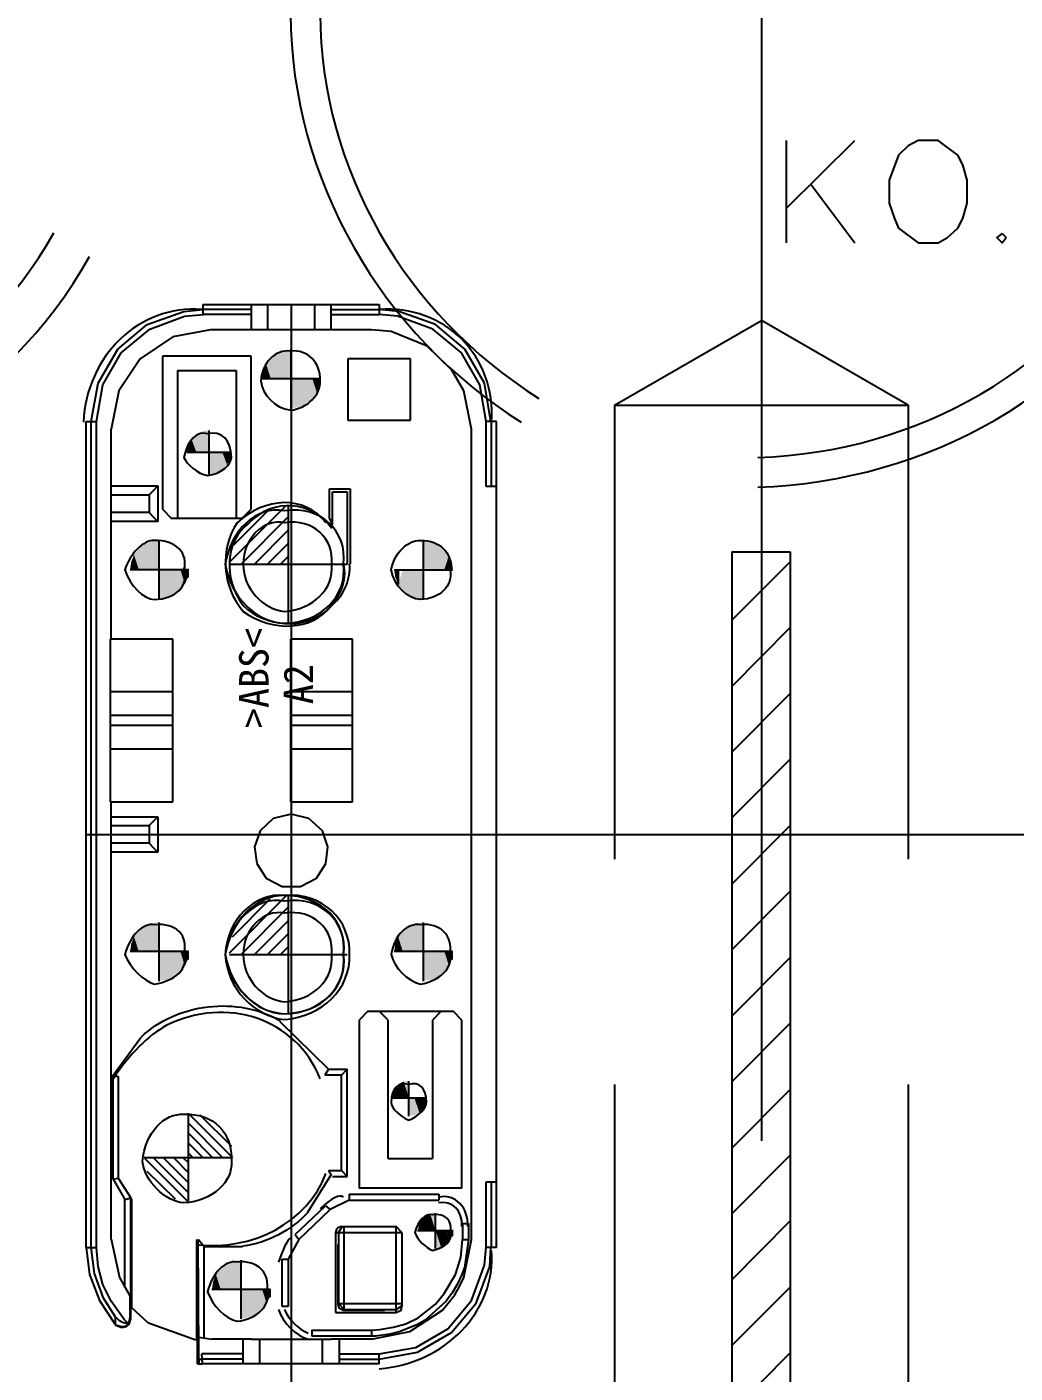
# Model space of a CAD drawing. Header units: inches. Extents: x 0 to 325, y 148 to 354.
# Drawn here: x 71.51 to 79.72, y 282.45 to 293.65 of the extents above; entities that cross this region are included whole.
import ezdxf

# ---------------------------------------------------------------- set-up
doc = ezdxf.new("R2010")
doc.units = ezdxf.units.IN
doc.header["$MEASUREMENT"] = 0
doc.styles.add('PDF SimSun', font='simsun.ttc')

# ---------------------------------------------------------------- blocks, each defined once
blk = doc.blocks.new('AHH1270-500010_3')
at = {"transparency": 33554687}
for points in [[(73.644, 290.96), (73.585, 290.935), (73.644, 290.724)], [(73.707, 290.968), (73.644, 290.96), (73.707, 290.724)], [(73.644, 290.96), (73.644, 290.724), (73.707, 290.724)], [(73.495, 290.846), (73.471, 290.787), (73.495, 290.724)], [(73.534, 290.897), (73.495, 290.846), (73.534, 290.724)], [(73.495, 290.846), (73.495, 290.724), (73.534, 290.724)], [(73.585, 290.935), (73.534, 290.897), (73.585, 290.724)], [(73.534, 290.897), (73.534, 290.724), (73.585, 290.724)], [(73.585, 290.935), (73.585, 290.724), (73.644, 290.724)], [(73.471, 290.787), (73.463, 290.724), (73.471, 290.724)], [(73.471, 290.787), (73.471, 290.724), (73.495, 290.724)], [(73.77, 290.724), (73.707, 290.724), (73.77, 290.488)], [(73.707, 290.724), (73.707, 290.479), (73.77, 290.488)], [(73.829, 290.724), (73.77, 290.724), (73.829, 290.512)], [(73.77, 290.724), (73.77, 290.488), (73.829, 290.512)], [(73.88, 290.724), (73.829, 290.724), (73.88, 290.551)], [(73.829, 290.724), (73.829, 290.512), (73.88, 290.551)], [(73.919, 290.724), (73.88, 290.724), (73.919, 290.602)], [(73.88, 290.724), (73.88, 290.551), (73.919, 290.602)], [(73.943, 290.724), (73.919, 290.724), (73.943, 290.66)], [(73.919, 290.724), (73.919, 290.602), (73.943, 290.66)], [(73.943, 290.724), (73.943, 290.66), (73.951, 290.724)], [(72.966, 290.113), (72.967, 290.288), (72.915, 290.261)], [(72.966, 290.113), (73.023, 290.113), (72.967, 290.288)], [(73.023, 290.113), (73.023, 290.296), (72.967, 290.288)], [(72.875, 290.113), (72.875, 290.221), (72.849, 290.17)], [(72.915, 290.113), (72.915, 290.261), (72.875, 290.221)], [(72.875, 290.113), (72.915, 290.113), (72.875, 290.221)], [(72.915, 290.113), (72.967, 290.113), (72.915, 290.261)], [(72.849, 290.113), (72.875, 290.113), (72.849, 290.17)], [(73.023, 289.93), (73.08, 289.939), (73.023, 290.113)], [(73.08, 289.939), (73.08, 290.113), (73.023, 290.113)], [(73.08, 289.939), (73.131, 289.965), (73.08, 290.113)], [(73.131, 289.965), (73.131, 290.113), (73.08, 290.113)], [(73.131, 289.965), (73.171, 290.006), (73.131, 290.113)], [(73.171, 290.006), (73.171, 290.113), (73.131, 290.113)], [(73.171, 290.006), (73.197, 290.057), (73.171, 290.113)], [(73.197, 290.057), (73.197, 290.113), (73.171, 290.113)], [(73.197, 290.057), (73.206, 290.113), (73.197, 290.113)], [(72.436, 289.309), (72.397, 289.259), (72.436, 289.137)], [(72.487, 289.348), (72.436, 289.31), (72.486, 289.137)], [(72.436, 289.309), (72.436, 289.137), (72.486, 289.137)], [(72.546, 289.373), (72.486, 289.348), (72.545, 289.137)], [(72.487, 289.348), (72.486, 289.137), (72.545, 289.137)], [(72.609, 289.381), (72.545, 289.372), (72.609, 289.137)], [(72.546, 289.373), (72.545, 289.137), (72.609, 289.137)], [(74.805, 289.381), (74.805, 289.137), (74.868, 289.372)], [(74.868, 289.373), (74.805, 289.137), (74.868, 289.137)], [(74.868, 289.373), (74.868, 289.137), (74.927, 289.348)], [(74.927, 289.348), (74.868, 289.137), (74.927, 289.137)], [(74.927, 289.348), (74.927, 289.137), (74.978, 289.31)], [(74.978, 289.309), (74.927, 289.137), (74.978, 289.137)], [(74.978, 289.309), (74.978, 289.137), (75.017, 289.259)], [(72.373, 289.2), (72.364, 289.137), (72.373, 289.137)], [(72.397, 289.259), (72.373, 289.2), (72.397, 289.137)], [(72.373, 289.2), (72.373, 289.137), (72.397, 289.137)], [(72.397, 289.259), (72.397, 289.137), (72.436, 289.137)], [(75.017, 289.259), (74.978, 289.137), (75.017, 289.137)], [(75.017, 289.259), (75.017, 289.137), (75.041, 289.2)], [(75.041, 289.2), (75.017, 289.137), (75.041, 289.137)], [(75.041, 289.2), (75.041, 289.137), (75.049, 289.137)], [(72.672, 289.137), (72.609, 289.137), (72.672, 288.901)], [(72.609, 289.137), (72.609, 288.892), (72.672, 288.901)], [(72.731, 289.137), (72.672, 289.137), (72.731, 288.925)], [(72.672, 289.137), (72.672, 288.901), (72.731, 288.925)], [(72.781, 289.137), (72.731, 289.137), (72.782, 288.964)], [(72.731, 289.137), (72.731, 288.925), (72.782, 288.964)], [(72.781, 289.137), (72.782, 288.964), (72.82, 289.014)], [(72.82, 289.137), (72.782, 289.137), (72.82, 289.014)], [(72.845, 289.137), (72.82, 289.137), (72.845, 289.073)], [(72.82, 289.137), (72.82, 289.014), (72.845, 289.073)], [(74.569, 289.137), (74.561, 289.137), (74.569, 289.073)], [(74.569, 289.137), (74.569, 289.073), (74.594, 289.137)], [(74.594, 289.137), (74.569, 289.073), (74.594, 289.014)], [(74.632, 289.137), (74.594, 289.014), (74.632, 288.964)], [(74.632, 289.137), (74.632, 288.964), (74.683, 289.137)], [(74.683, 289.137), (74.632, 288.964), (74.683, 288.925)], [(74.683, 289.137), (74.683, 288.925), (74.742, 289.137)], [(74.742, 289.137), (74.683, 288.925), (74.742, 288.901)], [(74.742, 289.137), (74.742, 288.901), (74.805, 289.137)], [(74.805, 289.137), (74.742, 288.901), (74.805, 288.892)], [(72.487, 286.171), (72.436, 286.132), (72.486, 285.96)], [(72.546, 286.196), (72.486, 286.171), (72.545, 285.96)], [(72.487, 286.171), (72.486, 285.96), (72.545, 285.96)], [(72.609, 286.204), (72.545, 286.196), (72.609, 285.96)], [(72.546, 286.196), (72.545, 285.96), (72.609, 285.96)], [(74.683, 286.171), (74.632, 286.132), (74.683, 285.96)], [(74.742, 286.196), (74.683, 286.171), (74.742, 285.96)], [(74.683, 286.171), (74.683, 285.96), (74.742, 285.96)], [(74.805, 286.204), (74.742, 286.196), (74.805, 285.96)], [(74.742, 286.196), (74.742, 285.96), (74.805, 285.96)], [(72.397, 286.082), (72.373, 286.023), (72.397, 285.96)], [(72.436, 286.133), (72.397, 286.082), (72.436, 285.96)], [(72.397, 286.082), (72.397, 285.96), (72.436, 285.96)], [(72.436, 286.133), (72.436, 285.96), (72.486, 285.96)], [(74.594, 286.082), (74.569, 286.023), (74.594, 285.96)], [(74.632, 286.133), (74.594, 286.082), (74.632, 285.96)], [(74.594, 286.082), (74.594, 285.96), (74.632, 285.96)], [(74.632, 286.133), (74.632, 285.96), (74.683, 285.96)], [(72.373, 286.023), (72.364, 285.96), (72.373, 285.96)], [(72.373, 286.023), (72.373, 285.96), (72.397, 285.96)], [(72.672, 285.96), (72.609, 285.96), (72.672, 285.724)], [(72.609, 285.96), (72.609, 285.716), (72.672, 285.724)], [(72.731, 285.96), (72.672, 285.96), (72.731, 285.748)], [(72.672, 285.96), (72.672, 285.724), (72.731, 285.748)], [(72.781, 285.96), (72.731, 285.96), (72.782, 285.787)], [(72.731, 285.96), (72.731, 285.748), (72.782, 285.787)], [(72.781, 285.96), (72.782, 285.787), (72.82, 285.838)], [(72.82, 285.96), (72.782, 285.96), (72.82, 285.838)], [(72.845, 285.96), (72.82, 285.96), (72.845, 285.897)], [(72.82, 285.96), (72.82, 285.838), (72.845, 285.897)], [(74.569, 286.023), (74.561, 285.96), (74.569, 285.96)], [(74.569, 286.023), (74.569, 285.96), (74.594, 285.96)], [(74.868, 285.96), (74.805, 285.96), (74.868, 285.724)], [(74.805, 285.96), (74.805, 285.716), (74.868, 285.724)], [(74.927, 285.96), (74.868, 285.96), (74.927, 285.748)], [(74.868, 285.96), (74.868, 285.724), (74.927, 285.748)], [(74.978, 285.96), (74.927, 285.96), (74.978, 285.787)], [(74.927, 285.96), (74.927, 285.748), (74.978, 285.787)], [(75.017, 285.96), (74.978, 285.96), (75.017, 285.838)], [(74.978, 285.96), (74.978, 285.787), (75.017, 285.838)], [(75.041, 285.96), (75.017, 285.96), (75.041, 285.897)], [(75.017, 285.96), (75.017, 285.838), (75.041, 285.897)], [(74.565, 284.826), (74.544, 284.785), (74.565, 284.74)], [(74.598, 284.858), (74.565, 284.826), (74.598, 284.74)], [(74.565, 284.826), (74.565, 284.74), (74.598, 284.74)], [(74.639, 284.879), (74.598, 284.858), (74.639, 284.74)], [(74.598, 284.858), (74.598, 284.74), (74.639, 284.74)], [(74.684, 284.886), (74.639, 284.879), (74.684, 284.74)], [(74.639, 284.879), (74.639, 284.74), (74.684, 284.74)], [(74.545, 284.785), (74.537, 284.74), (74.544, 284.74)], [(74.545, 284.785), (74.544, 284.74), (74.565, 284.74)], [(74.729, 284.74), (74.684, 284.74), (74.729, 284.6)], [(74.684, 284.74), (74.684, 284.593), (74.729, 284.6)], [(74.77, 284.74), (74.729, 284.74), (74.77, 284.621)], [(74.729, 284.74), (74.729, 284.6), (74.77, 284.621)], [(74.803, 284.74), (74.77, 284.74), (74.803, 284.653)], [(74.77, 284.74), (74.77, 284.621), (74.803, 284.653)], [(74.823, 284.74), (74.803, 284.74), (74.823, 284.694)], [(74.803, 284.74), (74.803, 284.653), (74.823, 284.694)], [(74.823, 284.74), (74.823, 284.694), (74.831, 284.74)], [(74.765, 283.686), (74.758, 283.641), (74.765, 283.641)], [(74.786, 283.727), (74.765, 283.686), (74.786, 283.641)], [(74.765, 283.686), (74.765, 283.641), (74.786, 283.641)], [(74.818, 283.76), (74.786, 283.727), (74.818, 283.641)], [(74.786, 283.727), (74.786, 283.641), (74.818, 283.641)], [(74.859, 283.78), (74.818, 283.76), (74.859, 283.641)], [(74.818, 283.76), (74.818, 283.641), (74.859, 283.641)], [(74.904, 283.788), (74.859, 283.781), (74.904, 283.641)], [(74.859, 283.78), (74.859, 283.641), (74.904, 283.641)], [(74.95, 283.641), (74.904, 283.641), (74.95, 283.502)], [(74.904, 283.641), (74.904, 283.494), (74.95, 283.502)], [(74.99, 283.641), (74.95, 283.641), (74.991, 283.522)], [(74.95, 283.641), (74.95, 283.502), (74.991, 283.522)], [(74.99, 283.641), (74.991, 283.522), (75.023, 283.555)], [(75.023, 283.641), (74.991, 283.641), (75.023, 283.555)], [(75.044, 283.641), (75.023, 283.641), (75.044, 283.596)], [(75.023, 283.641), (75.023, 283.555), (75.044, 283.596)], [(73.168, 283.363), (73.117, 283.324), (73.168, 283.151)], [(73.227, 283.388), (73.168, 283.363), (73.226, 283.151)], [(73.168, 283.363), (73.168, 283.151), (73.226, 283.151)], [(73.29, 283.396), (73.226, 283.388), (73.29, 283.151)], [(73.227, 283.388), (73.226, 283.151), (73.29, 283.151)], [(73.078, 283.274), (73.054, 283.215), (73.078, 283.151)], [(73.117, 283.324), (73.078, 283.274), (73.117, 283.151)], [(73.078, 283.274), (73.078, 283.151), (73.117, 283.151)], [(73.117, 283.324), (73.117, 283.151), (73.168, 283.151)], [(73.054, 283.215), (73.045, 283.151), (73.054, 283.151)], [(73.054, 283.215), (73.054, 283.151), (73.078, 283.151)], [(73.353, 283.152), (73.29, 283.151), (73.353, 282.916)], [(73.29, 283.152), (73.29, 282.907), (73.353, 282.916)], [(73.412, 283.152), (73.353, 283.151), (73.412, 282.94)], [(73.353, 283.152), (73.353, 282.916), (73.412, 282.94)], [(73.462, 283.152), (73.412, 283.151), (73.462, 282.979)], [(73.412, 283.152), (73.412, 282.94), (73.462, 282.979)], [(73.501, 283.152), (73.462, 283.151), (73.501, 283.029)], [(73.462, 283.152), (73.462, 282.979), (73.501, 283.029)], [(73.526, 283.152), (73.501, 283.151), (73.525, 283.089)], [(73.501, 283.152), (73.501, 283.029), (73.525, 283.089)]]:
    blk.add_hatch(color=6, dxfattribs=at).paths.add_polyline_path(points)
at = {"color": 1, "transparency": 33554687}
for points in [[(77.614, 303.164), (77.614, 284.385)], [(73.703, 291.342), (73.703, 282.531)], [(72, 286.934), (75.41, 286.934)], [(75.41, 286.934), (108.982, 286.934)], [(73.703, 284.248), (73.703, 255.083)]]:
    blk.add_lwpolyline(points, dxfattribs=at)
at = {"color": 4, "transparency": 33554687}
for points in [[(77.82, 292.705), (77.82, 291.853)], [(77.82, 292.139), (78.391, 292.705)], [(78.917, 291.853), (79.085, 291.853), (79.163, 291.898), (79.247, 291.977), (79.291, 292.055), (79.326, 292.183), (79.326, 292.375), (79.291, 292.503), (79.247, 292.582), (79.085, 292.705), (78.917, 292.705), (78.834, 292.66), (78.755, 292.582), (78.676, 292.375), (78.676, 292.183), (78.721, 292.055), (78.755, 291.977), (78.917, 291.853)], [(78.027, 292.341), (78.391, 291.853)], [(79.616, 291.932), (79.572, 291.898), (79.616, 291.853), (79.651, 291.898)], [(79.616, 291.932), (79.651, 291.898)]]:
    blk.add_lwpolyline(points, dxfattribs=at)
at = {"color": 3, "transparency": 33554687}
for points in [[(72.812, 291.283), (72.97, 291.298)], [(72.97, 291.342), (72.97, 291.258)], [(72.97, 291.342), (74.436, 291.342)], [(73.373, 291.298), (72.97, 291.298)], [(73.373, 291.13), (73.373, 291.342)], [(73.506, 291.342), (73.506, 291.13)], [(73.899, 291.342), (73.899, 291.13)], [(74.037, 291.13), (74.037, 291.342)], [(74.037, 291.298), (74.436, 291.298)], [(74.436, 291.342), (74.436, 291.258)], [(74.598, 291.283), (74.436, 291.298)], [(72.507, 291.175), (72.812, 291.283)], [(72.527, 291.135), (72.817, 291.243)], [(72.817, 291.243), (72.974, 291.258)], [(73.373, 291.258), (72.97, 291.258)], [(74.037, 291.258), (74.436, 291.258)], [(74.588, 291.243), (74.436, 291.258)], [(74.883, 291.135), (74.588, 291.243)], [(74.903, 291.175), (74.598, 291.283)], [(72.261, 290.968), (72.507, 291.175)], [(72.291, 290.938), (72.527, 291.135)], [(72.719, 291.071), (72.448, 290.889)], [(73.033, 291.13), (72.719, 291.071)], [(73.452, 291.13), (73.033, 291.13)], [(73.958, 291.13), (73.452, 291.13)], [(74.372, 291.13), (73.958, 291.13)], [(74.534, 291.116), (74.372, 291.13)], [(74.834, 290.993), (74.534, 291.116)], [(75.119, 290.938), (74.883, 291.135)], [(75.149, 290.968), (74.903, 291.175)], [(72.099, 290.688), (72.261, 290.968)], [(75.041, 290.796), (74.834, 290.993)], [(75.311, 290.688), (75.149, 290.968)], [(72.138, 290.673), (72.291, 290.938)], [(72.448, 290.889), (72.271, 290.624)], [(72.635, 289.635), (72.635, 290.914)], [(72.635, 290.914), (73.368, 290.914)], [(73.368, 290.914), (73.368, 289.635)], [(74.175, 290.889), (74.175, 290.378)], [(74.696, 290.889), (74.175, 290.889)], [(74.696, 290.378), (74.696, 290.889)], [(75.272, 290.673), (75.119, 290.938)], [(72.758, 290.791), (72.758, 289.561)], [(72.758, 290.791), (73.245, 290.791)], [(73.245, 290.791), (73.245, 289.561)], [(75.139, 290.624), (75.041, 290.796)], [(72.04, 290.368), (72.099, 290.688)], [(72.084, 290.368), (72.138, 290.673)], [(72.271, 290.624), (72.207, 290.304)], [(75.203, 290.304), (75.139, 290.624)], [(75.326, 290.368), (75.272, 290.673)], [(75.365, 290.368), (75.311, 290.688)], [(72, 283.5), (72, 290.368)], [(72, 290.368), (72.084, 290.368)], [(72.04, 283.5), (72.04, 290.368)], [(72.084, 283.5), (72.084, 290.368)], [(72.207, 288.557), (72.207, 290.304)], [(74.175, 290.378), (74.696, 290.378)], [(75.203, 283.564), (75.203, 290.304)], [(75.326, 289.827), (75.326, 290.368)], [(75.41, 290.368), (75.326, 290.368)], [(75.37, 289.827), (75.37, 290.368)], [(75.41, 283.5), (75.41, 290.368)], [(72.207, 289.832), (72.596, 289.832)], [(72.207, 289.758), (72.522, 289.758)], [(72.522, 289.758), (72.556, 289.792), (72.596, 289.832)], [(72.522, 289.758), (72.522, 289.61)], [(72.596, 289.832), (72.596, 289.536)], [(74.022, 289.566), (74.022, 289.807)], [(74.022, 289.807), (74.195, 289.807)], [(74.047, 289.507), (74.047, 289.782)], [(74.047, 289.782), (74.17, 289.782)], [(74.047, 289.782), (74.047, 289.782)], [(74.17, 289.782), (74.17, 289.182)], [(74.17, 289.782), (74.17, 289.782)], [(74.195, 289.807), (74.195, 289.182)], [(75.41, 289.827), (75.326, 289.827)], [(72.635, 289.635), (72.709, 289.561)], [(73.294, 289.561), (73.368, 289.635)], [(72.522, 289.61), (72.207, 289.61)], [(72.596, 289.536), (72.207, 289.536)], [(72.522, 289.61), (72.556, 289.576), (72.596, 289.536)], [(73.294, 289.561), (72.709, 289.561)], [(74.047, 289.507), (74.037, 289.536), (74.032, 289.546), (74.022, 289.566)], [(74.195, 289.182), (74.195, 289.182)], [(72.202, 287.204), (72.202, 288.557)], [(72.719, 288.557), (72.202, 288.557)], [(72.719, 287.204), (72.719, 288.557)], [(73.698, 288.557), (73.698, 287.204)], [(74.214, 288.557), (73.698, 288.557)], [(74.214, 287.204), (74.214, 288.557)], [(72.719, 288.119), (72.202, 288.119)], [(74.214, 288.119), (73.698, 288.119)], [(72.719, 287.923), (72.202, 287.923)], [(72.719, 287.839), (72.202, 287.839)], [(74.214, 287.923), (73.698, 287.923)], [(74.214, 287.839), (73.698, 287.839)], [(72.719, 287.642), (72.202, 287.642)], [(74.214, 287.642), (73.698, 287.642)], [(72.202, 287.204), (72.719, 287.204)], [(72.207, 283.569), (72.207, 287.204)], [(73.707, 287.204), (74.214, 287.204)], [(72.207, 287.081), (72.596, 287.081)], [(72.522, 287.008), (72.556, 287.042), (72.596, 287.081)], [(72.596, 287.081), (72.596, 286.786)], [(73.555, 287.067), (73.447, 286.963)], [(73.703, 287.101), (73.555, 287.067)], [(73.85, 287.067), (73.703, 287.101)], [(73.963, 286.963), (73.85, 287.067)], [(72.207, 287.008), (72.522, 287.008)], [(72.522, 287.008), (72.522, 286.86)], [(73.447, 286.963), (73.398, 286.83)], [(74.008, 286.83), (73.963, 286.963)], [(72.522, 286.86), (72.207, 286.86)], [(72.522, 286.86), (72.556, 286.826), (72.596, 286.786)], [(73.398, 286.83), (73.417, 286.693)], [(73.993, 286.693), (74.008, 286.83)], [(72.596, 286.786), (72.207, 286.786)], [(73.417, 286.693), (73.496, 286.57)], [(73.914, 286.57), (73.993, 286.693)], [(73.496, 286.57), (73.629, 286.501)], [(73.629, 286.501), (73.781, 286.501)], [(73.781, 286.501), (73.914, 286.57)], [(73.609, 285.379), (74.013, 284.981)], [(74.342, 285.463), (74.268, 285.389)], [(74.268, 285.389), (74.268, 283.992)], [(74.342, 285.463), (75.051, 285.463)], [(74.509, 285.389), (74.436, 285.463)], [(74.509, 284.238), (74.509, 285.389)], [(74.952, 285.463), (74.878, 285.389)], [(74.878, 285.389), (74.878, 284.238)], [(75.124, 285.389), (75.051, 285.463)], [(75.124, 283.992), (75.124, 285.389)], [(72.222, 284.931), (72.453, 285.246)], [(72.222, 284.066), (72.222, 284.931)], [(72.222, 284.931), (72.266, 284.922)], [(72.266, 284.922), (72.266, 284.075)], [(74.013, 284.981), (73.983, 284.931)], [(74.121, 284.931), (73.983, 284.931)], [(74.013, 284.981), (74.17, 284.981)], [(74.121, 284.931), (74.17, 284.981)], [(74.121, 284.139), (74.121, 284.931)], [(74.17, 284.09), (74.17, 284.981)], [(74.509, 284.238), (74.878, 284.238)], [(74.013, 284.139), (74.037, 284.105), (73.84, 283.79)], [(74.013, 284.139), (74.121, 284.139)], [(74.121, 284.139), (74.17, 284.09)], [(72.222, 284.066), (72.266, 284.075)], [(72.222, 284.066), (72.32, 283.898)], [(72.266, 284.075), (72.369, 283.913)], [(74.047, 284.09), (74.17, 284.09)], [(75.326, 284.046), (75.41, 284.046)], [(75.326, 283.5), (75.326, 284.046)], [(75.37, 283.5), (75.37, 284.046)], [(72.32, 283.898), (72.369, 283.913)], [(72.369, 282.905), (72.369, 283.913)], [(72.369, 283.087), (72.369, 283.913)], [(72.369, 283.913), (72.369, 283.913)], [(72.379, 282.998), (72.379, 283.903)], [(74.185, 283.943), (74.933, 283.943)], [(74.185, 283.943), (74.185, 283.893)], [(75.124, 283.992), (74.268, 283.992)], [(74.933, 283.943), (74.933, 283.893)], [(72.32, 283.165), (72.32, 283.898)], [(73.737, 283.608), (73.988, 283.844)], [(73.767, 283.564), (74.027, 283.815)], [(73.988, 283.844), (74.027, 283.815)], [(74.185, 283.893), (74.027, 283.815)], [(74.185, 283.893), (74.933, 283.893)], [(75.129, 283.697), (75.178, 283.697)], [(75.129, 283.697), (75.129, 283.564)], [(75.178, 283.697), (75.178, 283.564)], [(72.207, 283.569), (72.276, 283.249)], [(73.737, 283.608), (73.767, 283.564)], [(74.121, 283.672), (74.091, 283.662), (74.081, 283.652), (74.072, 283.623)], [(74.072, 283.623), (74.623, 283.623)], [(74.072, 283.623), (74.072, 282.959)], [(74.096, 283.623), (74.126, 283.667)], [(74.096, 283.623), (74.096, 283.032)], [(74.121, 283.672), (74.578, 283.672)], [(74.126, 283.667), (74.126, 283.667)], [(74.145, 282.983), (74.145, 283.672)], [(74.578, 282.959), (74.578, 283.672)], [(74.623, 283.623), (74.578, 283.672)], [(74.623, 283.623), (74.623, 283.008)], [(72, 283.5), (72.084, 283.5)], [(72, 283.5), (72.025, 283.273)], [(72.069, 283.283), (72.04, 283.5)], [(72.099, 283.342), (72.084, 283.5)], [(72.92, 282.727), (72.92, 283.564)], [(72.925, 282.531), (72.925, 283.564)], [(72.935, 282.614), (72.93, 283.564)], [(72.979, 283.505), (72.93, 283.564)], [(72.979, 282.747), (72.979, 283.505)], [(73.299, 283.505), (72.979, 283.505)], [(73.767, 283.564), (73.678, 283.401)], [(74.091, 283.524), (74.091, 283.028)], [(74.091, 283.524), (74.091, 283.524)], [(75.115, 283.416), (75.129, 283.564)], [(75.129, 283.564), (75.178, 283.564)], [(75.139, 283.249), (75.203, 283.564)], [(75.178, 283.564), (75.144, 283.333)], [(75.311, 283.352), (75.326, 283.505)], [(75.41, 283.5), (75.326, 283.5)], [(75.356, 283.342), (75.365, 283.5)], [(72.138, 283.19), (72.099, 283.342)], [(73.629, 283.401), (73.678, 283.401)], [(73.629, 283.008), (73.629, 283.401)], [(73.678, 283.401), (73.678, 283.008)], [(75.07, 283.273), (75.115, 283.416)], [(75.203, 283.057), (75.311, 283.352)], [(75.242, 283.037), (75.356, 283.342)], [(72.025, 283.273), (72.109, 283.057)], [(72.143, 283.077), (72.069, 283.283)], [(72.276, 283.249), (72.364, 283.091)], [(74.977, 283.116), (75.07, 283.273)], [(75.065, 283.106), (75.105, 283.175), (75.139, 283.249)], [(75.144, 283.333), (75.124, 283.273), (75.085, 283.19)], [(72.207, 283.052), (72.138, 283.19)], [(75.085, 283.19), (75.041, 283.116), (75.021, 283.091), (74.992, 283.052)], [(72.109, 283.057), (72.236, 282.865)], [(72.241, 282.924), (72.143, 283.077)], [(72.35, 282.865), (72.315, 282.9), (72.207, 283.052)], [(72.364, 282.929), (72.364, 283.091)], [(72.369, 283.087), (72.369, 283.087)], [(73.678, 283.008), (73.629, 283.008)], [(74.091, 283.028), (74.101, 282.998), (74.116, 282.988), (74.14, 282.978)], [(74.096, 283.032), (74.623, 283.032)], [(74.096, 283.032), (74.096, 283.032)], [(74.096, 283.032), (74.145, 282.983)], [(74.578, 282.983), (74.623, 283.013)], [(74.578, 282.959), (74.618, 282.978), (74.623, 283.008)], [(74.623, 283.013), (74.623, 283.013)], [(74.76, 282.914), (74.903, 283.028)], [(74.992, 283.052), (74.819, 282.895)], [(74.903, 283.028), (74.977, 283.116)], [(74.962, 282.978), (75.065, 283.106)], [(75.006, 282.821), (75.203, 283.057)], [(75.036, 282.791), (75.242, 283.037)], [(72.35, 282.865), (72.32, 282.87), (72.3, 282.875), (72.276, 282.89), (72.241, 282.924)], [(72.241, 282.924), (72.241, 282.89), (72.241, 282.865), (72.246, 282.855)], [(72.241, 282.855), (72.286, 282.836), (72.31, 282.836), (72.335, 282.841), (72.355, 282.86), (72.369, 282.905)], [(72.246, 282.855), (72.291, 282.841), (72.315, 282.841), (72.335, 282.85), (72.35, 282.87), (72.359, 282.89), (72.364, 282.909), (72.369, 282.905)], [(72.364, 282.929), (72.35, 282.865)], [(72.364, 282.929), (72.364, 282.929)], [(72.517, 282.87), (72.379, 282.998)], [(72.379, 282.998), (72.379, 282.998)], [(74.072, 282.959), (74.578, 282.959)], [(74.14, 282.978), (74.48, 282.978)], [(74.145, 282.983), (74.578, 282.983)], [(74.145, 282.983), (74.145, 282.983)], [(74.48, 282.978), (74.48, 282.978)], [(74.657, 282.865), (74.76, 282.914)], [(74.691, 282.801), (74.962, 282.978)], [(74.819, 282.895), (74.75, 282.855)], [(72.236, 282.865), (72.236, 282.865)], [(72.246, 282.855), (72.246, 282.855)], [(72.91, 282.727), (72.517, 282.87)], [(73.875, 282.811), (74.372, 282.811)], [(73.875, 282.811), (73.875, 282.762)], [(74.372, 282.811), (74.441, 282.816)], [(74.372, 282.811), (74.372, 282.762)], [(74.372, 282.737), (74.691, 282.801)], [(74.441, 282.816), (74.554, 282.836)], [(74.603, 282.796), (74.524, 282.777)], [(74.554, 282.836), (74.657, 282.865)], [(74.75, 282.855), (74.603, 282.796)], [(74.741, 282.668), (75.006, 282.821)], [(74.755, 282.629), (75.036, 282.791)], [(72.91, 282.727), (72.91, 282.727)], [(72.935, 282.752), (72.935, 282.752)], [(72.935, 282.752), (73.043, 282.737)], [(73.373, 282.737), (73.043, 282.737)], [(73.304, 282.531), (73.304, 282.737)], [(73.373, 282.737), (74.037, 282.737)], [(73.442, 282.531), (73.442, 282.737)], [(74.372, 282.762), (73.875, 282.762)], [(73.963, 282.531), (73.963, 282.737)], [(74.372, 282.737), (74.037, 282.737)], [(74.106, 282.531), (74.106, 282.737)], [(74.406, 282.762), (74.372, 282.762)], [(74.524, 282.777), (74.406, 282.762)], [(72.935, 282.614), (72.935, 282.614)], [(72.935, 282.57), (72.935, 282.614)], [(72.935, 282.57), (72.965, 282.57)], [(72.935, 282.57), (72.935, 282.531)], [(73.304, 282.614), (72.96, 282.614)], [(72.965, 282.531), (72.96, 282.614)], [(73.304, 282.57), (72.965, 282.57)], [(74.106, 282.614), (74.436, 282.614)], [(74.106, 282.57), (74.436, 282.57)], [(74.436, 282.614), (74.741, 282.668)], [(74.436, 282.57), (74.755, 282.629)], [(74.436, 282.531), (74.436, 282.614)], [(72.925, 282.531), (72.965, 282.531)], [(74.436, 282.531), (72.965, 282.531)]]:
    blk.add_lwpolyline(points, dxfattribs=at)
at = {"color": 2, "transparency": 33554687}
for points in [[(76.394, 290.505), (77.614, 291.209)], [(78.834, 290.505), (77.614, 291.209)], [(76.394, 290.505), (76.394, 286.727)], [(76.394, 290.505), (78.834, 290.505)], [(78.834, 290.505), (78.834, 286.727)], [(77.368, 289.285), (77.855, 289.285)], [(77.368, 289.285), (77.368, 278.875)], [(77.855, 289.285), (77.855, 278.875)], [(77.368, 289.261), (77.368, 289.261)], [(77.368, 288.715), (77.855, 289.202)], [(77.368, 288.164), (77.855, 288.656)], [(77.368, 287.618), (77.855, 288.105)], [(77.368, 287.072), (77.855, 287.559)], [(77.368, 286.521), (77.855, 287.008)], [(77.368, 285.974), (77.855, 286.461)], [(77.368, 285.423), (77.855, 285.91)], [(77.368, 284.877), (77.855, 285.364)], [(76.394, 284.853), (76.394, 281.074)], [(77.368, 284.326), (77.855, 284.813)], [(78.834, 284.853), (78.834, 281.074)], [(77.368, 283.78), (77.855, 284.267)], [(77.368, 283.229), (77.855, 283.721)], [(77.368, 282.683), (77.855, 283.17)], [(77.368, 282.132), (77.855, 282.624)]]:
    blk.add_lwpolyline(points, dxfattribs=at)
at = {"color": 6, "transparency": 33554687}
for points in [[(73.703, 290.476), (73.703, 290.968)], [(73.949, 290.722), (73.462, 290.722)], [(73.019, 290.294), (73.019, 289.93)], [(72.837, 290.112), (73.206, 290.112)], [(72.849, 290.113), (72.849, 290.17), (72.849, 290.113)], [(73.191, 289.197), (73.663, 289.669)], [(73.216, 289.33), (73.53, 289.645)], [(73.678, 289.669), (73.678, 288.695)], [(73.289, 289.182), (73.678, 289.576)], [(73.398, 289.182), (73.678, 289.463)], [(72.605, 288.892), (72.605, 289.379)], [(73.506, 289.182), (73.678, 289.354)], [(74.805, 288.892), (74.805, 289.379)], [(73.191, 289.182), (74.17, 289.182)], [(73.614, 289.182), (73.678, 289.246)], [(72.851, 289.133), (72.364, 289.133)], [(72.845, 289.137), (72.845, 289.073), (72.845, 289.137)], [(74.559, 289.133), (75.046, 289.133)], [(74.594, 289.137), (74.594, 289.014), (74.594, 289.137)], [(73.191, 285.95), (73.663, 286.422)], [(73.216, 286.083), (73.53, 286.398)], [(73.678, 286.422), (73.678, 285.443)], [(73.289, 285.935), (73.678, 286.329)], [(72.605, 285.714), (72.605, 286.201)], [(73.398, 285.935), (73.678, 286.215)], [(74.805, 285.714), (74.805, 286.201)], [(73.506, 285.935), (73.678, 286.107)], [(72.851, 285.96), (72.364, 285.96)], [(72.845, 285.96), (72.845, 285.897), (72.845, 285.96)], [(73.191, 285.935), (74.17, 285.935)], [(73.614, 285.935), (73.678, 285.999)], [(75.046, 285.96), (74.559, 285.96)], [(75.041, 285.96), (75.041, 285.897), (75.041, 285.96)], [(74.682, 284.592), (74.682, 284.882)], [(74.829, 284.74), (74.534, 284.74)], [(72.851, 283.884), (72.851, 284.617)], [(72.851, 284.612), (73.216, 284.248)], [(72.945, 284.602), (73.206, 284.341)], [(72.851, 284.533), (73.132, 284.248)], [(72.851, 284.449), (73.048, 284.248)], [(72.851, 284.366), (72.97, 284.248)], [(72.482, 284.248), (73.216, 284.248)], [(72.487, 284.238), (72.842, 283.884)], [(72.556, 284.248), (72.851, 283.952)], [(72.64, 284.248), (72.851, 284.036)], [(72.724, 284.248), (72.851, 284.12)], [(72.802, 284.248), (72.851, 284.203)], [(72.851, 284.282), (72.886, 284.248)], [(72.502, 284.134), (72.738, 283.903)], [(74.903, 283.49), (74.903, 283.785)], [(75.051, 283.638), (74.755, 283.638)], [(75.044, 283.641), (75.044, 283.596), (75.044, 283.641)], [(73.289, 282.905), (73.289, 283.392)], [(73.53, 283.15), (73.043, 283.15)], [(73.526, 283.152), (73.525, 283.089), (73.526, 283.152)]]:
    blk.add_lwpolyline(points, dxfattribs=at)
at = {"color": 4, "transparency": 33554687}
for points in [[(73.698, 293.757), (73.707, 292.381), (74.452, 291.091), (75.616, 290.363)], [(73.944, 293.757), (73.951, 292.468), (74.65, 291.259), (75.764, 290.56)], [(77.584, 290.068), (78.924, 290.113), (80.134, 290.812), (80.782, 291.937)], [(77.584, 289.822), (79.011, 289.869), (80.301, 290.614), (80.979, 291.79)]]:
    blk.add_open_spline(points, degree=3, dxfattribs=at)
at = {"color": 5, "transparency": 33554687}
for points in [[(68.532, 290.068), (69.886, 290.113), (71.096, 290.812), (71.73, 291.937)], [(68.532, 289.723), (70.017, 289.747), (71.348, 290.515), (72.025, 291.74)]]:
    blk.add_open_spline(points, degree=3, dxfattribs=at)
at = {"color": 3, "transparency": 33554687}
for points in [[(72.96, 291.298), (72.437, 291.344), (72.001, 290.908), (71.976, 290.363)], [(75.37, 290.363), (75.413, 290.908), (74.977, 291.344), (74.436, 291.298)], [(72.457, 285.249), (72.602, 285.389), (72.804, 285.476), (73.014, 285.5)], [(73.014, 285.5), (73.223, 285.525), (73.441, 285.487), (73.613, 285.383)], [(72.91, 283.524), (73.378, 283.464), (73.841, 283.707), (73.993, 284.115)], [(74.14, 283.918), (74.109, 283.944), (74.036, 283.908), (73.944, 283.82)], [(75.174, 283.672), (75.179, 283.834), (75.069, 283.944), (74.928, 283.918)], [(73.845, 283.792), (73.706, 283.642), (73.506, 283.538), (73.303, 283.509)], [(75.124, 283.672), (75.13, 283.807), (75.042, 283.895), (74.928, 283.869)], [(73.698, 283.574), (73.673, 283.563), (73.633, 283.487), (73.599, 283.377)], [(74.436, 282.491), (74.977, 282.532), (75.413, 282.967), (75.37, 283.475)], [(73.599, 282.983), (73.633, 282.875), (73.743, 282.765), (73.845, 282.737)], [(73.648, 282.983), (73.682, 282.902), (73.77, 282.815), (73.845, 282.786)]]:
    blk.add_open_spline(points, degree=3, dxfattribs=at)
at = {"color": 6, "transparency": 33554687}
for points in [[(73.944, 290.707), (73.951, 290.589), (73.842, 290.48), (73.698, 290.461), (73.572, 290.48), (73.463, 290.589), (73.452, 290.707), (73.463, 290.859), (73.572, 290.968), (73.698, 290.953), (73.842, 290.968), (73.951, 290.859), (73.944, 290.707)], [(73.206, 290.068), (73.206, 290.012), (73.124, 289.93), (73.009, 289.92), (72.922, 289.93), (72.84, 290.012), (72.812, 290.068), (72.84, 290.214), (72.922, 290.296), (73.009, 290.264), (73.124, 290.296), (73.206, 290.214), (73.206, 290.068)], [(74.14, 289.182), (74.171, 288.914), (73.952, 288.696), (73.648, 288.69), (73.413, 288.696), (73.194, 288.914), (73.156, 289.182), (73.194, 289.454), (73.413, 289.673), (73.648, 289.625), (73.952, 289.673), (74.171, 289.454), (74.14, 289.182)], [(72.812, 289.133), (72.853, 289.002), (72.744, 288.892), (72.566, 288.887), (72.474, 288.892), (72.364, 289.002), (72.32, 289.133), (72.364, 289.271), (72.474, 289.381), (72.566, 289.379), (72.744, 289.381), (72.853, 289.271), (72.812, 289.133)], [(74.534, 289.133), (74.561, 289.002), (74.67, 288.892), (74.78, 288.887), (74.94, 288.892), (75.049, 289.002), (75.026, 289.133), (75.049, 289.271), (74.94, 289.381), (74.78, 289.379), (74.67, 289.381), (74.561, 289.271), (74.534, 289.133)], [(74.14, 285.935), (74.171, 285.667), (73.952, 285.448), (73.648, 285.443), (73.413, 285.448), (73.194, 285.667), (73.156, 285.935), (73.194, 286.206), (73.413, 286.425), (73.648, 286.378), (73.952, 286.425), (74.171, 286.206), (74.14, 285.935)], [(72.812, 285.935), (72.853, 285.825), (72.744, 285.716), (72.566, 285.689), (72.474, 285.716), (72.364, 285.825), (72.32, 285.935), (72.364, 286.095), (72.474, 286.204), (72.566, 286.181), (72.744, 286.204), (72.853, 286.095), (72.812, 285.935)], [(75.026, 285.935), (75.049, 285.825), (74.94, 285.716), (74.78, 285.689), (74.67, 285.716), (74.561, 285.825), (74.534, 285.935), (74.561, 286.095), (74.67, 286.204), (74.78, 286.181), (74.94, 286.204), (75.049, 286.095), (75.026, 285.935)], [(74.829, 284.705), (74.83, 284.659), (74.765, 284.593), (74.682, 284.558), (74.603, 284.593), (74.537, 284.659), (74.534, 284.705), (74.537, 284.821), (74.603, 284.886), (74.682, 284.853), (74.765, 284.886), (74.83, 284.821), (74.829, 284.705)], [(72.468, 284.213), (72.487, 284.049), (72.651, 283.885), (72.812, 283.869), (73.055, 283.885), (73.219, 284.049), (73.206, 284.213), (73.219, 284.454), (73.055, 284.618), (72.812, 284.607), (72.651, 284.618), (72.487, 284.454), (72.468, 284.213)], [(75.026, 283.623), (75.051, 283.56), (74.985, 283.495), (74.878, 283.475), (74.823, 283.495), (74.758, 283.56), (74.731, 283.623), (74.758, 283.722), (74.823, 283.788), (74.878, 283.77), (74.985, 283.788), (75.051, 283.722), (75.026, 283.623)], [(73.501, 283.131), (73.534, 283.017), (73.425, 282.907), (73.255, 282.885), (73.155, 282.907), (73.045, 283.017), (73.009, 283.131), (73.045, 283.287), (73.155, 283.396), (73.255, 283.377), (73.425, 283.396), (73.534, 283.287), (73.501, 283.131)]]:
    blk.add_open_spline(points, degree=3, knots=[0, 0, 0, 0, 1, 1, 1, 2, 2, 2, 3, 3, 3, 4, 4, 4, 4], dxfattribs=at)
at = {"color": 3, "transparency": 33554687}
for points, knots in [([(73.993, 289.526), (73.814, 289.758), (73.488, 289.74), (73.255, 289.526), (73.108, 289.315), (73.127, 288.99), (73.304, 288.789), (73.551, 288.61), (73.877, 288.628), (74.042, 288.838), (74.152, 288.936), (74.199, 289.059), (74.19, 289.182)], [0, 0, 0, 0, 1, 1, 1, 2, 2, 2, 3, 3, 3, 4, 4, 4, 4]), ([(74.042, 289.477), (73.871, 289.712), (73.561, 289.732), (73.353, 289.526), (73.154, 289.373), (73.135, 289.063), (73.304, 288.838), (73.494, 288.656), (73.804, 288.636), (73.993, 288.789), (74.113, 288.909), (74.173, 289.043), (74.14, 289.182)], [0, 0, 0, 0, 1, 1, 1, 2, 2, 2, 3, 3, 3, 4, 4, 4, 4]), ([(74.042, 289.182), (74.06, 288.975), (73.891, 288.806), (73.648, 288.789), (73.474, 288.806), (73.304, 288.975), (73.304, 289.182), (73.304, 289.393), (73.474, 289.562), (73.648, 289.526), (73.891, 289.562), (74.06, 289.393), (74.042, 289.182)], [0, 0, 0, 0, 1, 1, 1, 2, 2, 2, 3, 3, 3, 4, 4, 4, 4]), ([(74.19, 285.935), (74.198, 285.652), (73.967, 285.421), (73.648, 285.394), (73.398, 285.421), (73.167, 285.652), (73.156, 285.935), (73.167, 286.221), (73.398, 286.452), (73.648, 286.427), (73.967, 286.452), (74.198, 286.221), (74.19, 285.935)], [0, 0, 0, 0, 1, 1, 1, 2, 2, 2, 3, 3, 3, 4, 4, 4, 4]), ([(74.14, 285.935), (74.173, 285.665), (73.954, 285.446), (73.648, 285.443), (73.411, 285.446), (73.191, 285.665), (73.156, 285.935), (73.191, 286.208), (73.411, 286.427), (73.648, 286.427), (73.954, 286.427), (74.173, 286.208), (74.14, 285.935)], [0, 0, 0, 0, 1, 1, 1, 2, 2, 2, 3, 3, 3, 4, 4, 4, 4]), ([(74.042, 285.935), (74.06, 285.728), (73.891, 285.558), (73.648, 285.541), (73.474, 285.558), (73.304, 285.728), (73.304, 285.935), (73.304, 286.145), (73.474, 286.315), (73.648, 286.279), (73.891, 286.315), (74.06, 286.145), (74.042, 285.935)], [0, 0, 0, 0, 1, 1, 1, 2, 2, 2, 3, 3, 3, 4, 4, 4, 4]), ([(73.944, 284.902), (73.744, 285.405), (73.168, 285.593), (72.665, 285.345), (72.512, 285.26), (72.362, 285.109), (72.222, 284.902)], [0, 0, 0, 0, 1, 1, 1, 2, 2, 2, 2])]:
    blk.add_open_spline(points, degree=3, knots=knots, dxfattribs=at)
at = {"color": 1, "char_height": 0.24423, "attachment_point": 1, "rotation": 90, "style": 'PDF SimSun'}
for s, insert in [('\\W1.000140;>ABS<', (73.271, 287.819)), ('\\W0.999706;A2', (73.64, 288.017))]:
    blk.add_mtext(s, dxfattribs=dict(at, insert=insert))

msp = doc.modelspace()

# ---------------------------------------------------------------- block references
msp.add_blockref('AHH1270-500010_3', (0, 0))

doc.saveas('drawing.dxf')
